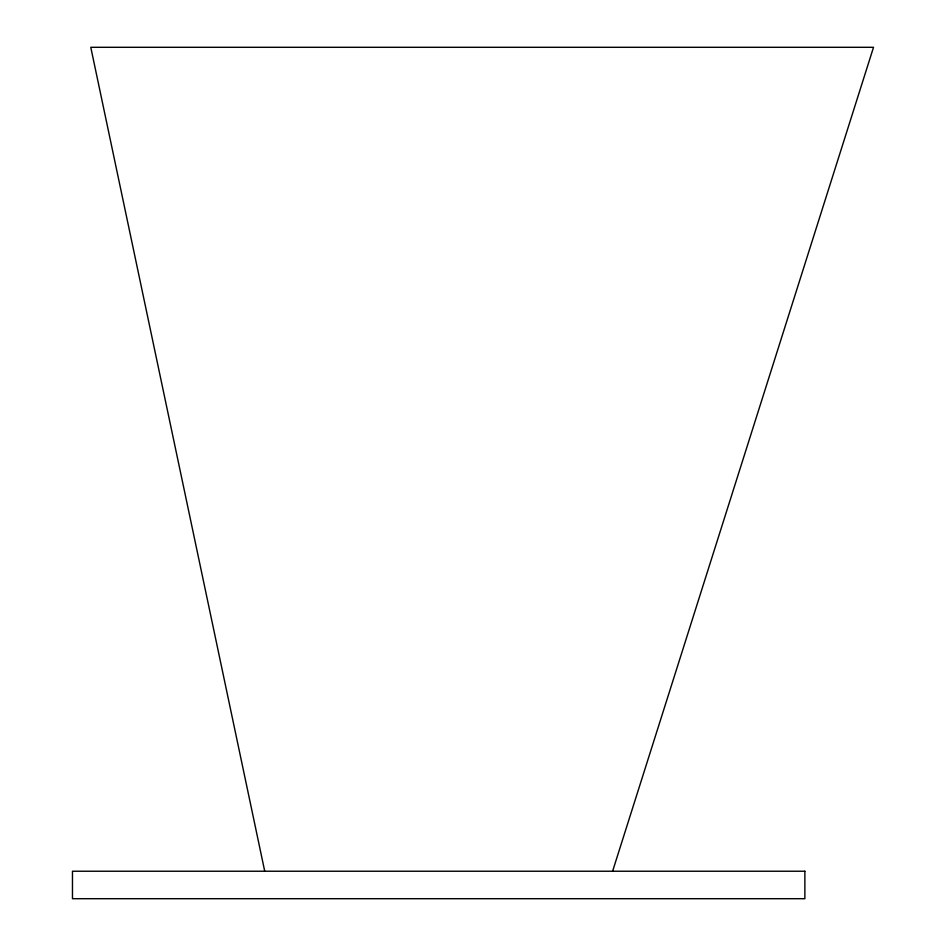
<?xml version="1.0" encoding="UTF-8"?>
<svg xmlns="http://www.w3.org/2000/svg" width="946" height="946" viewBox="0 0 946 946"><rect width="100%" height="100%" fill="white"/><g stroke="black" fill="none" stroke-linecap="round" stroke-linejoin="round"><path stroke-width="1.42" d="M612.606 871.231L873.525 47.3L90.781 47.3L264.726 871.231M804.869 871.231L72.475 871.231L72.475 898.7L804.869 898.7L804.869 871.231"/></g></svg>
